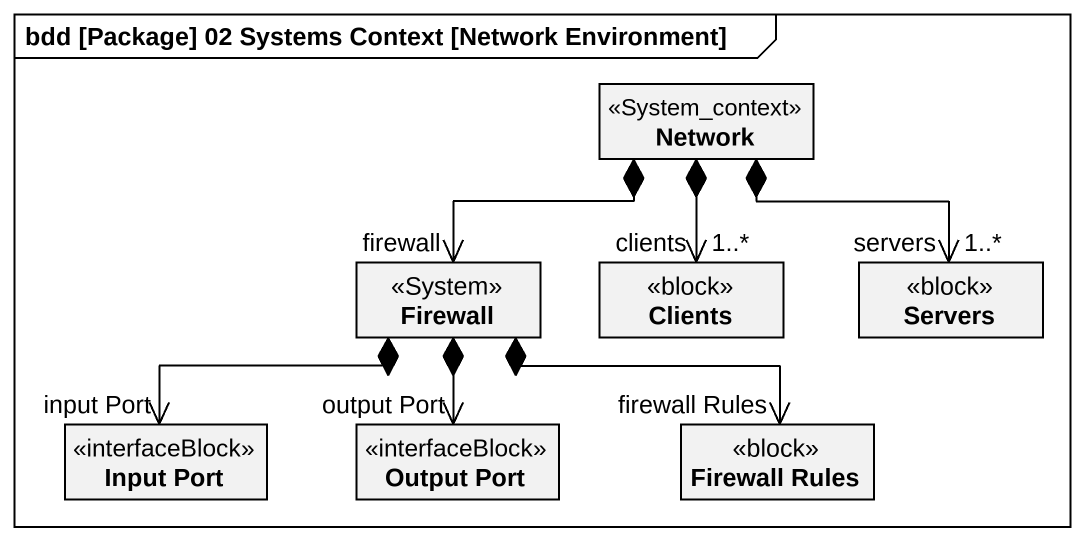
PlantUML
@startuml
mainframe bdd [Package] 02 Systems Context [Network Environment]
hide circle
hide empty members
class "Network" as Network_ <<System_context>>
class Firewall <<System>>
class Clients <<block>>
class Servers <<block>>
class "Input Port" as Input_Port <<interfaceBlock>>
class "Output Port" as Output_Port <<interfaceBlock>>
class "Firewall Rules" as Firewall_Rules <<block>>
Network_ *--> "firewall" Firewall
Network_ *--> "clients\n1..*" Clients
Network_ *--> "servers\n1..*" Servers
Firewall *-left-> "input Port" Input_Port
Firewall *--> "output Port" Output_Port
Firewall *-right-> "firewall Rules" Firewall_Rules
@enduml
